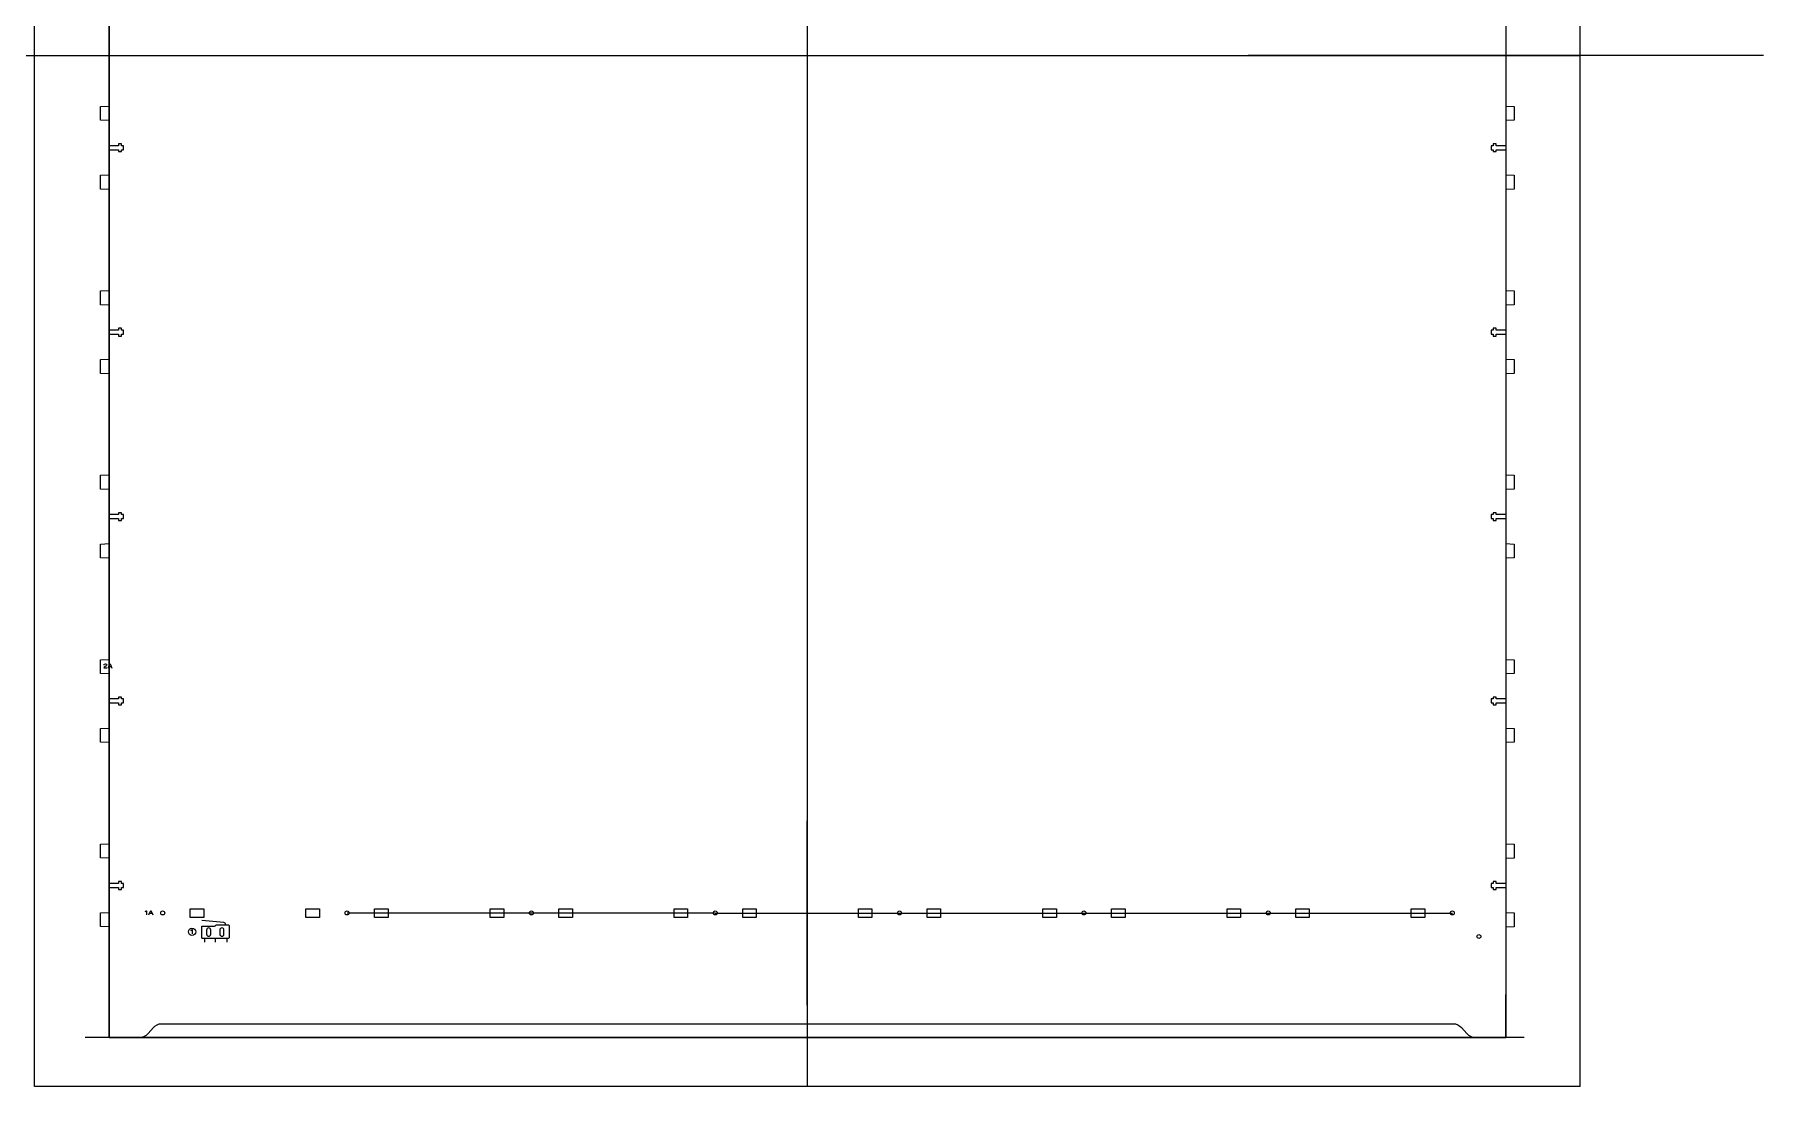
# Model space of a CAD drawing. Header units: millimetres. Extents: x -1390 to 6316, y -1840 to 2435.
# Drawn here: x 4447 to 5454, y 0 to 612 of the extents above; entities that cross this region are included whole.
import ezdxf

# ---------------------------------------------------------------- set-up
doc = ezdxf.new("R2010")
doc.units = ezdxf.units.MM
for name, color, linetype, lineweight, true_color in [('Laser Table', 3, 'CONTINUOUS', 0, 0x00ff00), ('New Back', 1, 'CONTINUOUS', 0, 0xff0000), ('New Back Text', 5, 'CONTINUOUS', 0, 0x0000ff), ('Referance lines', 3, 'CONTINUOUS', 0, 0x00ff00)]:
    doc.layers.add(name, color=color, linetype=linetype, lineweight=lineweight, true_color=true_color)

msp = doc.modelspace()

# ---------------------------------------------------------------- linework, layer by layer
at = {"layer": 'Laser Table', "color": 3, "true_color": 0x00ff00}
for p, q in [((4446.8, 0), (4446.8, 1200)), ((5346.8, 0), (5346.8, 1200)), ((5346.8, 0), (4446.8, 0))]:
    msp.add_line(p, q, dxfattribs=at)
at = {"layer": 'New Back', "color": 1, "true_color": 0xff0000}
for p, q in [((4490.2, 570.6), (4490.2, 629.5)), ((5303.5, 629.4), (5303.5, 570.5)), ((4485.3, 570.4), (4490.2, 570.6)), ((4485.3, 562.3), (4485.3, 570.4)), ((5303.5, 570.5), (5308.4, 570.3)), ((5308.4, 570.3), (5308.4, 562.3)), ((4490.2, 562.1), (4485.3, 562.3)), ((4490.2, 547.5), (4490.2, 562.1)), ((4490.2, 530.6), (4490.2, 560.6)), ((5308.4, 562.3), (5303.5, 562.1)), ((5303.5, 562.1), (5303.5, 547.5)), ((4495.8, 547.5), (4490.2, 547.5)), ((4490.2, 530.6), (4490.2, 545.2)), ((4490.2, 545.2), (4495.8, 545.2)), ((4497.5, 548.6), (4495.8, 548.6)), ((4495.8, 548.6), (4495.8, 547.5)), ((4495.8, 545.2), (4495.8, 544.1)), ((4495.8, 544.1), (4497.5, 544.1)), ((4497.5, 547.5), (4497.5, 548.6)), ((4498.7, 547.5), (4497.5, 547.5)), ((4497.5, 544.1), (4497.5, 545.2)), ((4497.5, 545.2), (4498.7, 545.2)), ((4498.7, 545.2), (4498.7, 547.5)), ((5296.1, 547.5), (5295, 547.5)), ((5295, 547.5), (5295, 545.2)), ((5295, 545.2), (5296.1, 545.2)), ((5297.9, 548.6), (5296.1, 548.6)), ((5296.1, 548.6), (5296.1, 547.5)), ((5296.1, 545.2), (5296.1, 544.1)), ((5296.1, 544.1), (5297.9, 544.1)), ((5297.9, 547.5), (5297.9, 548.6)), ((5303.5, 547.5), (5297.9, 547.5)), ((5297.9, 544.1), (5297.9, 545.2)), ((5297.9, 545.2), (5303.5, 545.2)), ((5303.5, 545.2), (5303.5, 530.5)), ((4485.3, 530.4), (4490.2, 530.6)), ((4485.3, 522.3), (4485.3, 530.4)), ((5303.5, 530.5), (5308.4, 530.3)), ((5308.4, 530.3), (5308.4, 522.3)), ((4490.2, 522.1), (4485.3, 522.3)), ((4490.2, 463.2), (4490.2, 522.1)), ((5308.4, 522.3), (5303.5, 522.1)), ((5303.5, 522.1), (5303.5, 463.2)), ((4485.3, 463), (4490.2, 463.2)), ((5303.5, 463.2), (5308.4, 463)), ((4485.3, 455), (4485.3, 463)), ((4490.2, 454.8), (4485.3, 455)), ((4490.2, 440.1), (4490.2, 454.8)), ((5308.4, 455), (5303.5, 454.8)), ((5303.5, 454.8), (5303.5, 440.1)), ((5308.4, 463), (5308.4, 455)), ((4495.8, 440.1), (4490.2, 440.1)), ((4490.2, 423.2), (4490.2, 437.8)), ((4490.2, 437.8), (4495.8, 437.8)), ((4497.5, 441.3), (4495.8, 441.3)), ((4495.8, 441.3), (4495.8, 440.1)), ((4495.8, 437.8), (4495.8, 436.7)), ((4495.8, 436.7), (4497.5, 436.7)), ((4497.5, 440.1), (4497.5, 441.3)), ((4498.7, 440.1), (4497.5, 440.1)), ((4497.5, 436.7), (4497.5, 437.8)), ((4497.5, 437.8), (4498.7, 437.8)), ((4498.7, 437.8), (4498.7, 440.1)), ((5296.1, 440.1), (5295, 440.1)), ((5295, 440.1), (5295, 437.8)), ((5295, 437.8), (5296.1, 437.8)), ((5297.9, 441.3), (5296.1, 441.3)), ((5296.1, 441.3), (5296.1, 440.1)), ((5296.1, 437.8), (5296.1, 436.7)), ((5296.1, 436.7), (5297.9, 436.7)), ((5297.9, 440.1), (5297.9, 441.3)), ((5303.5, 440.1), (5297.9, 440.1)), ((5297.9, 436.7), (5297.9, 437.8)), ((5297.9, 437.8), (5303.5, 437.8)), ((5303.5, 437.8), (5303.5, 423.2)), ((4485.3, 423), (4490.2, 423.2)), ((4485.3, 415), (4485.3, 423)), ((5303.5, 423.2), (5308.4, 423)), ((5308.4, 423), (5308.4, 415)), ((4490.2, 414.8), (4485.3, 415)), ((4490.2, 355.9), (4490.2, 414.8)), ((5308.4, 415), (5303.5, 414.8)), ((5303.5, 414.8), (5303.5, 355.9)), ((4485.3, 355.7), (4490.2, 355.9)), ((4485.3, 347.6), (4485.3, 355.7)), ((5303.5, 355.9), (5308.4, 355.7)), ((5308.4, 355.7), (5308.4, 347.6)), ((4490.2, 347.4), (4485.3, 347.6)), ((4490.2, 332.8), (4490.2, 347.4)), ((5308.4, 347.6), (5303.5, 347.4)), ((5303.5, 347.4), (5303.5, 332.8)), ((4495.8, 332.8), (4490.2, 332.8)), ((4497.5, 333.9), (4495.8, 333.9)), ((4495.8, 333.9), (4495.8, 332.8)), ((4497.5, 332.8), (4497.5, 333.9)), ((4498.7, 332.8), (4497.5, 332.8)), ((4498.7, 330.5), (4498.7, 332.8)), ((5296.1, 332.8), (5295, 332.8)), ((5295, 332.8), (5295, 330.5)), ((5297.9, 333.9), (5296.1, 333.9)), ((5296.1, 333.9), (5296.1, 332.8)), ((5297.9, 332.8), (5297.9, 333.9)), ((5303.5, 332.8), (5297.9, 332.8)), ((4490.2, 315.9), (4490.2, 330.5)), ((4490.2, 330.5), (4495.8, 330.5)), ((4495.8, 330.5), (4495.8, 329.4)), ((4495.8, 329.4), (4497.5, 329.4)), ((4497.5, 329.4), (4497.5, 330.5)), ((4497.5, 330.5), (4498.7, 330.5)), ((5295, 330.5), (5296.1, 330.5)), ((5296.1, 330.5), (5296.1, 329.4)), ((5296.1, 329.4), (5297.9, 329.4)), ((5297.9, 329.4), (5297.9, 330.5)), ((5297.9, 330.5), (5303.5, 330.5)), ((5303.5, 330.5), (5303.5, 315.9)), ((4485.3, 315.7), (4490.2, 315.9)), ((4485.3, 307.6), (4485.3, 315.7)), ((5303.5, 315.9), (5308.4, 315.7)), ((5308.4, 315.7), (5308.4, 307.6)), ((4490.2, 307.4), (4485.3, 307.6)), ((4490.2, 248.5), (4490.2, 307.4)), ((5308.4, 307.6), (5303.5, 307.4)), ((5303.5, 307.4), (5303.5, 248.5)), ((4485.3, 248.3), (4490.2, 248.5)), ((4485.3, 240.3), (4485.3, 248.3)), ((5303.5, 248.5), (5308.4, 248.3)), ((5308.4, 248.3), (5308.4, 240.3)), ((4490.2, 240.1), (4485.3, 240.3)), ((4490.2, 225.5), (4490.2, 240.1)), ((5308.4, 240.3), (5303.5, 240.1)), ((5303.5, 240.1), (5303.5, 225.5)), ((4495.8, 225.5), (4490.2, 225.5)), ((4490.2, 208.5), (4490.2, 223.2)), ((4490.2, 223.2), (4495.8, 223.2)), ((4497.5, 226.6), (4495.8, 226.6)), ((4495.8, 226.6), (4495.8, 225.5)), ((4495.8, 223.2), (4495.8, 222)), ((4495.8, 222), (4497.5, 222)), ((4497.5, 225.5), (4497.5, 226.6)), ((4498.7, 225.5), (4497.5, 225.5)), ((4497.5, 222), (4497.5, 223.2)), ((4497.5, 223.2), (4498.7, 223.2)), ((4498.7, 223.2), (4498.7, 225.5)), ((5296.1, 225.5), (5295, 225.5)), ((5295, 225.5), (5295, 223.2)), ((5295, 223.2), (5296.1, 223.2)), ((5297.9, 226.6), (5296.1, 226.6)), ((5296.1, 226.6), (5296.1, 225.5)), ((5296.1, 223.2), (5296.1, 222)), ((5296.1, 222), (5297.9, 222)), ((5297.9, 225.5), (5297.9, 226.6)), ((5303.5, 225.5), (5297.9, 225.5)), ((5297.9, 222), (5297.9, 223.2)), ((5297.9, 223.2), (5303.5, 223.2)), ((5303.5, 223.2), (5303.5, 208.5)), ((4485.3, 208.3), (4490.2, 208.5)), ((4485.3, 200.3), (4485.3, 208.3)), ((5303.5, 208.5), (5308.4, 208.3)), ((5308.4, 208.3), (5308.4, 200.3)), ((4490.2, 200.1), (4485.3, 200.3)), ((4490.2, 141.2), (4490.2, 200.1)), ((5308.4, 200.3), (5303.5, 200.1)), ((5303.5, 200.1), (5303.5, 141.2)), ((4485.3, 141), (4490.2, 141.2)), ((4485.3, 133), (4485.3, 141)), ((5303.5, 141.2), (5308.4, 141)), ((5308.4, 141), (5308.4, 132.9)), ((4490.2, 132.8), (4485.3, 133)), ((4490.2, 118.1), (4490.2, 132.8)), ((5308.4, 132.9), (5303.5, 132.7)), ((5303.5, 132.7), (5303.5, 118.1)), ((4495.8, 118.1), (4490.2, 118.1)), ((4490.2, 101.2), (4490.2, 115.8)), ((4490.2, 115.8), (4495.8, 115.8)), ((4497.5, 119.2), (4495.8, 119.2)), ((4495.8, 119.2), (4495.8, 118.1)), ((4495.8, 115.8), (4495.8, 114.7)), ((4495.8, 114.7), (4497.5, 114.7)), ((4497.5, 118.1), (4497.5, 119.2)), ((4498.7, 118.1), (4497.5, 118.1)), ((4497.5, 114.7), (4497.5, 115.8)), ((4497.5, 115.8), (4498.7, 115.8)), ((4498.7, 115.8), (4498.7, 118.1)), ((5296.1, 118.1), (5295, 118.1)), ((5295, 118.1), (5295, 115.8)), ((5295, 115.8), (5296.1, 115.8)), ((5297.9, 119.2), (5296.1, 119.2)), ((5296.1, 119.2), (5296.1, 118.1)), ((5296.1, 115.8), (5296.1, 114.7)), ((5296.1, 114.7), (5297.9, 114.7)), ((5297.9, 118.1), (5297.9, 119.2)), ((5303.5, 118.1), (5297.9, 118.1)), ((5297.9, 114.7), (5297.9, 115.8)), ((5297.9, 115.8), (5303.5, 115.8)), ((5303.5, 115.8), (5303.5, 101.2)), ((4485.3, 101), (4490.2, 101.2)), ((4485.3, 93), (4485.3, 101)), ((5303.5, 101.2), (5308.4, 101)), ((5308.4, 101), (5308.4, 92.9)), ((4490.2, 92.8), (4485.3, 93)), ((4490.2, 92.8), (4490.2, 53.4)), ((5308.4, 92.9), (5303.5, 92.7)), ((5303.5, 92.7), (5303.5, 53.4)), ((4490.2, 53.4), (4490.2, 28.5)), ((5303.5, 28.5), (5303.5, 53.4)), ((4520.7, 36.5), (5273, 36.5)), ((4490.2, 28.5), (4508.3, 28.5))]:
    msp.add_line(p, q, dxfattribs=at)
for points in [[(4537.5, 103.4), (4545.4, 103.4), (4545.4, 98.4), (4537.5, 98.4), (4537.5, 103.4), (4537.5, 103.4)], [(4604.8, 103.4), (4612.7, 103.4), (4612.7, 98.4), (4604.8, 98.4), (4604.8, 103.4), (4604.8, 103.4)], [(4644.8, 103.4), (4652.7, 103.4), (4652.7, 98.4), (4644.8, 98.4), (4644.8, 103.4), (4644.8, 103.4)], [(4712.2, 103.4), (4720, 103.4), (4720, 98.4), (4712.2, 98.4), (4712.2, 103.4), (4712.2, 103.4)], [(4752.2, 103.4), (4760, 103.4), (4760, 98.4), (4752.2, 98.4), (4752.2, 103.4), (4752.2, 103.4)], [(4819.2, 103.4), (4827.1, 103.4), (4827.1, 98.4), (4819.2, 98.4), (4819.2, 103.4), (4819.2, 103.4)], [(4859.2, 103.4), (4867.1, 103.4), (4867.1, 98.4), (4859.2, 98.4), (4859.2, 103.4), (4859.2, 103.4)], [(4926.6, 103.4), (4934.4, 103.4), (4934.4, 98.4), (4926.6, 98.4), (4926.6, 103.4), (4926.6, 103.4)], [(4966.6, 103.4), (4974.4, 103.4), (4974.4, 98.4), (4966.6, 98.4), (4966.6, 103.4), (4966.6, 103.4)], [(5033.9, 103.4), (5041.8, 103.4), (5041.8, 98.4), (5033.9, 98.4), (5033.9, 103.4), (5033.9, 103.4)], [(5073.9, 103.4), (5081.8, 103.4), (5081.8, 98.4), (5073.9, 98.4), (5073.9, 103.4), (5073.9, 103.4)], [(5141.3, 103.4), (5149.1, 103.4), (5149.1, 98.4), (5141.3, 98.4), (5141.3, 103.4), (5141.3, 103.4)], [(5181.3, 103.4), (5189.1, 103.4), (5189.1, 98.4), (5181.3, 98.4), (5181.3, 103.4), (5181.3, 103.4)], [(5248.4, 103.4), (5256.3, 103.4), (5256.3, 98.4), (5248.4, 98.4), (5248.4, 103.4), (5248.4, 103.4)], [(4521.4, 99.8), (4521.4, 99.8)], [(4547, 91), (4547, 88.6)], [(4549.4, 88.6), (4549.4, 91), (4549.4, 91)], [(4554.7, 91), (4554.7, 88.6)], [(4557.1, 88.6), (4557.1, 91), (4557.1, 91)], [(4628.8, 99.8), (4628.8, 99.8)], [(4736.1, 99.8), (4736.1, 99.8)], [(4843.2, 99.8), (4843.2, 99.8)], [(4950.5, 99.8), (4950.5, 99.8)], [(5057.8, 99.8), (5057.8, 99.8)], [(5165.2, 99.8), (5165.2, 99.8)], [(5272.4, 99.8), (5272.4, 99.8)], [(5289, 87.2), (5289, 87.2)], [(4512.9, 30.7), (4516, 34.3)], [(4520.7, 36.5), (4720.7, 36.5)], [(5073, 36.5), (5273, 36.5)], [(5277.7, 34.3), (5280.8, 30.7)], [(5285.4, 28.5), (5303.5, 28.5), (5303.5, 28.5)]]:
    msp.add_lwpolyline(points, dxfattribs=at)
for points in [[(4520.3, 100.9), (4520.3, 101.5), (4520.8, 102.1), (4521.4, 102.1)], [(4521.4, 99.8), (4520.8, 99.8), (4520.3, 100.3), (4520.3, 100.9)], [(4521.4, 102.1), (4522, 102.1), (4522.6, 101.5), (4522.6, 100.9)], [(4522.6, 100.9), (4522.6, 100.3), (4522, 99.8), (4521.4, 99.8)], [(4627.6, 100.9), (4627.6, 101.5), (4628.1, 102.1), (4628.8, 102.1)], [(4628.8, 99.8), (4628.1, 99.8), (4627.6, 100.3), (4627.6, 100.9)], [(4628.8, 102.1), (4629.4, 102.1), (4629.9, 101.5), (4629.9, 100.9)], [(4629.9, 100.9), (4629.9, 100.3), (4629.4, 99.8), (4628.8, 99.8)], [(4735, 100.9), (4735, 101.5), (4735.5, 102.1), (4736.1, 102.1)], [(4736.1, 99.8), (4735.5, 99.8), (4735, 100.3), (4735, 100.9)], [(4736.1, 102.1), (4736.7, 102.1), (4737.2, 101.5), (4737.2, 100.9)], [(4737.2, 100.9), (4737.2, 100.3), (4736.7, 99.8), (4736.1, 99.8)], [(4842, 100.9), (4842, 101.5), (4842.5, 102.1), (4843.2, 102.1)], [(4843.2, 99.8), (4842.5, 99.8), (4842, 100.3), (4842, 100.9)], [(4843.2, 102.1), (4843.8, 102.1), (4844.3, 101.5), (4844.3, 100.9)], [(4844.3, 100.9), (4844.3, 100.3), (4843.8, 99.8), (4843.2, 99.8)], [(4949.4, 100.9), (4949.4, 101.5), (4949.9, 102.1), (4950.5, 102.1)], [(4950.5, 99.8), (4949.9, 99.8), (4949.4, 100.3), (4949.4, 100.9)], [(4950.5, 102.1), (4951.1, 102.1), (4951.6, 101.5), (4951.6, 100.9)], [(4951.6, 100.9), (4951.6, 100.3), (4951.1, 99.8), (4950.5, 99.8)], [(5056.7, 100.9), (5056.7, 101.5), (5057.2, 102.1), (5057.8, 102.1)], [(5057.8, 99.8), (5057.2, 99.8), (5056.7, 100.3), (5056.7, 100.9)], [(5057.8, 102.1), (5058.5, 102.1), (5059, 101.5), (5059, 100.9)], [(5059, 100.9), (5059, 100.3), (5058.5, 99.8), (5057.8, 99.8)], [(5164, 100.9), (5164, 101.5), (5164.6, 102.1), (5165.2, 102.1)], [(5165.2, 99.8), (5164.6, 99.8), (5164, 100.3), (5164, 100.9)], [(5165.2, 102.1), (5165.8, 102.1), (5166.3, 101.5), (5166.3, 100.9)], [(5166.3, 100.9), (5166.3, 100.3), (5165.8, 99.8), (5165.2, 99.8)], [(5271.2, 100.9), (5271.2, 101.5), (5271.7, 102.1), (5272.4, 102.1)], [(5272.4, 99.8), (5271.7, 99.8), (5271.2, 100.3), (5271.2, 100.9)], [(5272.4, 102.1), (5273, 102.1), (5273.5, 101.5), (5273.5, 100.9)], [(5273.5, 100.9), (5273.5, 100.3), (5273, 99.8), (5272.4, 99.8)], [(4548.2, 92.2), (4547.6, 92.2), (4547, 91.7), (4547, 91)], [(4549.4, 91), (4549.4, 91.7), (4548.9, 92.2), (4548.2, 92.2)], [(4555.9, 92.2), (4555.2, 92.2), (4554.7, 91.7), (4554.7, 91)], [(4557.1, 91), (4557.1, 91.7), (4556.6, 92.2), (4555.9, 92.2)], [(4547, 88.6), (4547, 87.9), (4547.6, 87.4), (4548.2, 87.4)], [(4548.2, 87.4), (4548.9, 87.4), (4549.4, 87.9), (4549.4, 88.6)], [(4554.7, 88.6), (4554.7, 87.9), (4555.2, 87.4), (4555.9, 87.4)], [(4555.9, 87.4), (4556.6, 87.4), (4557.1, 87.9), (4557.1, 88.6)], [(5286.7, 87.2), (5286.7, 87.8), (5287.2, 88.4), (5287.8, 88.4)], [(5287.8, 86.1), (5287.2, 86.1), (5286.7, 86.6), (5286.7, 87.2)], [(5287.8, 88.4), (5288.4, 88.4), (5289, 87.8), (5289, 87.2)], [(5289, 87.2), (5289, 86.6), (5288.4, 86.1), (5287.8, 86.1)], [(4508.3, 28.5), (4509.8, 28.5), (4511.9, 29.5), (4512.9, 30.7)], [(4516, 34.3), (4517, 35.5), (4519.1, 36.5), (4520.7, 36.5)], [(5273, 36.5), (5274.6, 36.5), (5276.7, 35.5), (5277.7, 34.3)], [(5280.8, 30.7), (5281.8, 29.5), (5283.9, 28.5), (5285.4, 28.5)]]:
    msp.add_open_spline(points, degree=3, dxfattribs=at)
at = {"layer": 'New Back Text', "color": 5, "true_color": 0x0000ff}
for points in [[(4487.2, 243.6), (4489, 243.6)], [(4488.4, 244.6), (4487.8, 244.3)], [(4489.6, 243.5), (4490.7, 245.9), (4490.8, 245.9), (4491.9, 243.5)], [(4491.5, 244.3), (4489.9, 244.3)], [(4511.9, 102.2), (4512, 102.2), (4512, 99.9)], [(4513.4, 99.8), (4514.5, 102.3), (4514.6, 102.3), (4515.7, 99.8)], [(4515.3, 100.6), (4513.7, 100.6)], [(4538.5, 91.3), (4538.6, 91.3), (4538.6, 88.9)], [(4557.1, 95.4), (4544.2, 96.6)], [(4544.2, 86.5), (4544.2, 92.9), (4544.2, 92.9)], [(4544.6, 93.3), (4551.7, 93.3)], [(4552.4, 93.7), (4552.4, 93.8)], [(4553.1, 94.1), (4559.6, 94.1)], [(4560.1, 93.7), (4560.1, 86.5)], [(4540.7, 90), (4540.7, 90)], [(4559.6, 86.1), (4544.6, 86.1)], [(4545.8, 86.1), (4545.8, 84)], [(4551.9, 86.1), (4551.9, 84)], [(4558.7, 86.1), (4558.7, 84)]]:
    msp.add_lwpolyline(points, dxfattribs=at)
for points in [[(4487.8, 244.3), (4487.4, 244.1), (4487.2, 243.9), (4487.2, 243.6)], [(4487.3, 245.2), (4487.3, 245.4), (4487.3, 246), (4488.1, 246)], [(4488.1, 246), (4488.8, 246), (4488.9, 245.6), (4488.9, 245.3)], [(4488.9, 245.3), (4488.9, 245), (4488.7, 244.8), (4488.4, 244.6)], [(4511.2, 101.8), (4511.5, 101.9), (4511.8, 102.1), (4511.9, 102.2)], [(4536.4, 90), (4536.4, 91.2), (4537.4, 92.1), (4538.5, 92.1)], [(4537.8, 90.8), (4538.2, 90.9), (4538.4, 91.1), (4538.5, 91.3)], [(4538.5, 92.1), (4539.7, 92.1), (4540.7, 91.2), (4540.7, 90)], [(4544.2, 92.9), (4544.2, 93.1), (4544.4, 93.3), (4544.6, 93.3)], [(4551.7, 93.3), (4551.9, 93.3), (4552.2, 93.5), (4552.4, 93.7)], [(4552.4, 93.8), (4552.5, 94), (4552.9, 94.1), (4553.1, 94.1)], [(4558.1, 94.2), (4558.2, 94.8), (4557.7, 95.3), (4557.1, 95.4)], [(4559.6, 94.1), (4559.9, 94.1), (4560.1, 93.9), (4560.1, 93.7)], [(4538.5, 87.9), (4537.4, 87.9), (4536.4, 88.8), (4536.4, 90)], [(4540.7, 90), (4540.7, 88.8), (4539.7, 87.9), (4538.5, 87.9)], [(4544.6, 86.1), (4544.4, 86.1), (4544.2, 86.3), (4544.2, 86.5)], [(4560.1, 86.5), (4560.1, 86.3), (4559.9, 86.1), (4559.6, 86.1)]]:
    msp.add_open_spline(points, degree=3, dxfattribs=at)
at = {"layer": 'Referance lines', "color": 3, "true_color": 0x00ff00}
for p, q in [((4896.8, 1200), (4896.8, 0)), ((4490.2, 1171.5), (4490.2, 28.5)), ((5303.5, 1171.5), (5303.5, 28.5)), ((4340.2, 600), (4640.2, 600)), ((4490.2, 600), (5303.5, 600)), ((5453.5, 600), (5153.5, 600)), ((4490.2, 28.5), (4490.2, 338.9)), ((5303.5, 338.9), (5303.5, 28.5)), ((4896.8, 47.2), (4896.8, 154.6)), ((4896.8, 47.2), (4896.8, 154.6)), ((4736.1, 100.9), (4628.8, 100.9)), ((4736.1, 100.9), (4628.8, 100.9)), ((4843.2, 100.9), (4735.8, 100.9)), ((4843.2, 100.9), (4735.8, 100.9)), ((4843.2, 100.9), (4950.5, 100.9)), ((4843.2, 100.9), (4950.5, 100.9)), ((4950.5, 100.9), (5057.8, 100.9)), ((4950.5, 100.9), (5057.8, 100.9)), ((5057.8, 100.9), (5165.2, 100.9)), ((5057.8, 100.9), (5165.2, 100.9)), ((5165.2, 100.9), (5272.5, 100.9)), ((5165.2, 100.9), (5272.5, 100.9)), ((5314.3, 28.5), (4476.3, 28.5)), ((4490.2, 28.5), (5303.5, 28.5)), ((4751.2, 28.5), (4490.2, 28.5)), ((5303.5, 28.5), (5042.5, 28.5))]:
    msp.add_line(p, q, dxfattribs=at)
at = {"layer": 'Referance lines'}
for p, q in [((4490.2, 53.4), (4490.2, 1146.6)), ((5303.5, 1146.6), (5303.5, 53.4)), ((4446.8, 600), (5346.8, 600))]:
    msp.add_line(p, q, dxfattribs=at)

doc.saveas('drawing.dxf')
